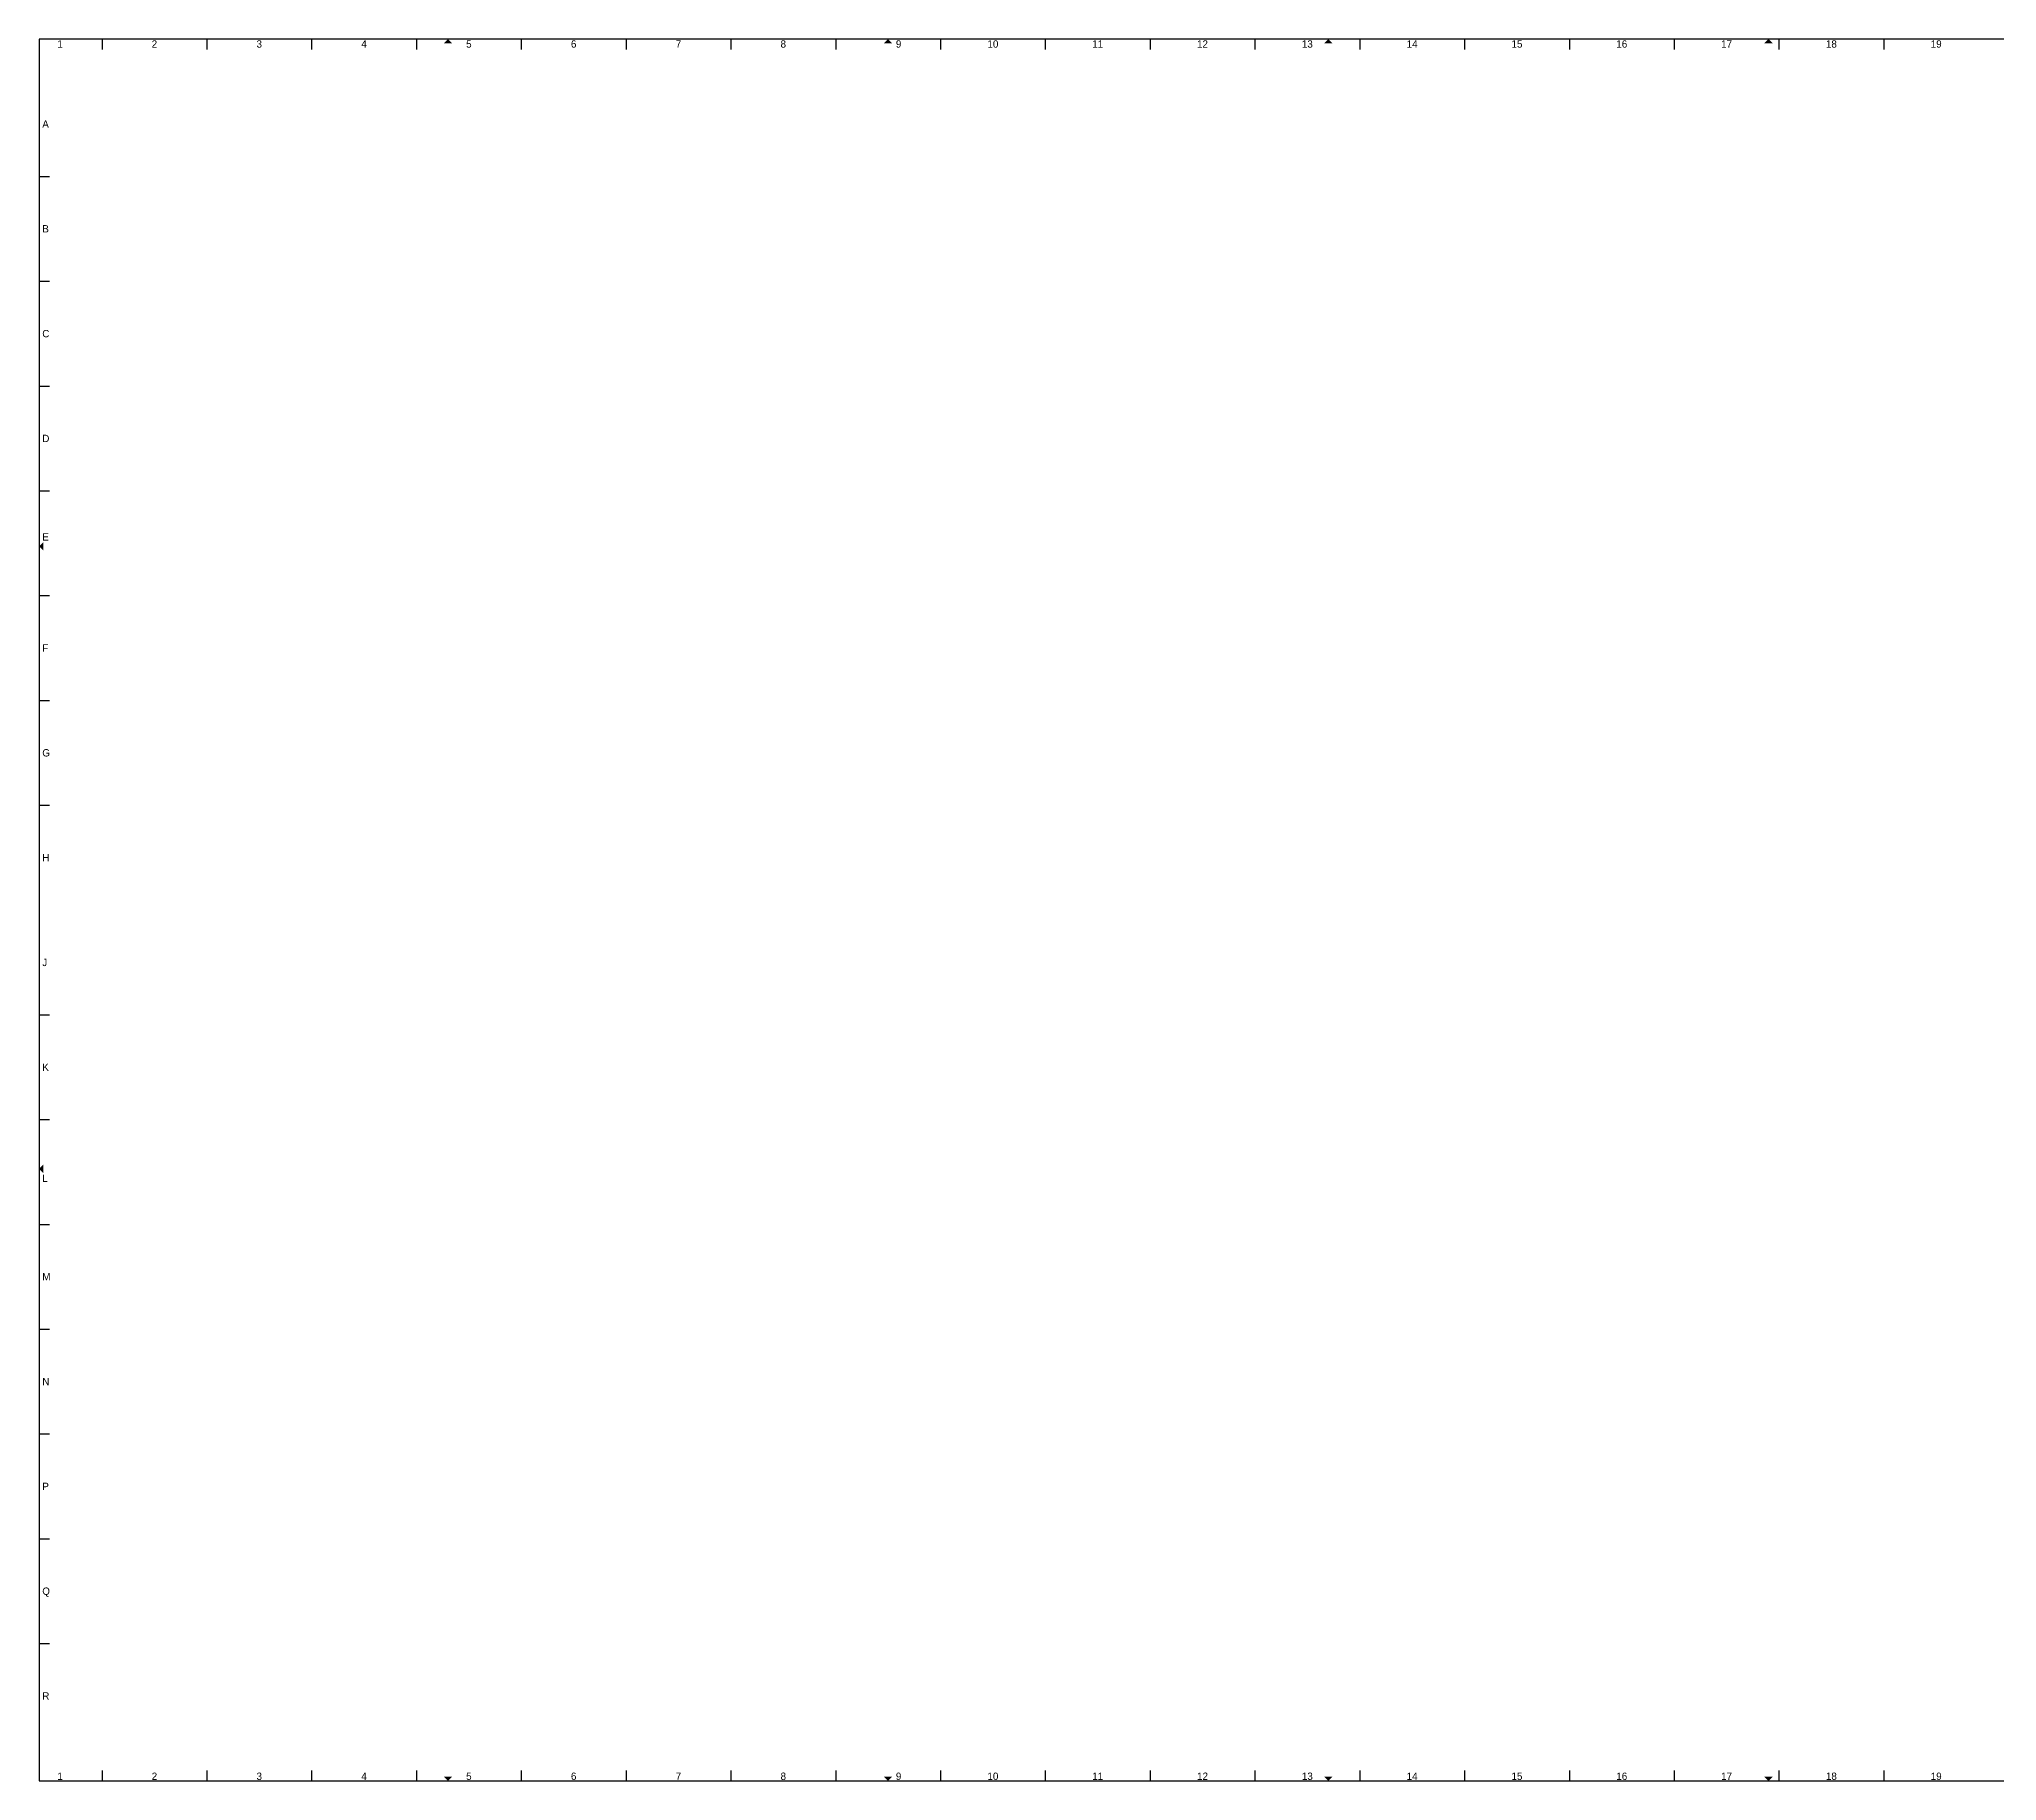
# Model space of a CAD drawing. Extents: x -5 to 1865, y -5 to 826.
# Drawn here: x -5 to 929, y -5 to 826 of the extents above; entities that cross this region are included whole.
import ezdxf
from ezdxf.enums import TextEntityAlignment as Align

# ---------------------------------------------------------------- set-up
doc = ezdxf.new("R2010")
doc.units = 0
doc.header["$MEASUREMENT"] = 0
doc.layers.get('0').update_dxf_attribs({"linetype": 'CONTINUOUS'})
doc.layers.add('to-xx-rooster', color=7, linetype='CONTINUOUS', lineweight=25)
doc.layers.add('to-xx-vouwmerk', color=7, linetype='CONTINUOUS', lineweight=18)
doc.styles.add('RTW_ISO', font='iso-rtw.shx')

# ---------------------------------------------------------------- blocks, each defined once
blk = doc.blocks.new('vouwpijl45')
blk.add_hatch(color=256).paths.add_polyline_path([(-2, 2), (0, 0), (2, 2)])

msp = doc.modelspace()

# ---------------------------------------------------------------- linework, layer by layer
at = {"layer": 'to-xx-rooster'}
for p, q in [((-5, 826), (-5, -5)), ((1865, 826), (-5, 826)), ((25, 826), (25, 821)), ((75, 826), (75, 821)), ((125, 826), (125, 821)), ((175, 826), (175, 821)), ((225, 826), (225, 821)), ((275, 826), (275, 821)), ((325, 826), (325, 821)), ((375, 826), (375, 821)), ((425, 826), (425, 821)), ((475, 826), (475, 821)), ((525, 826), (525, 821)), ((575, 826), (575, 821)), ((625, 826), (625, 821)), ((675, 826), (675, 821)), ((725, 826), (725, 821)), ((775, 826), (775, 821)), ((825, 826), (825, 821)), ((875, 826), (875, 821)), ((-5, 760.5), (0, 760.5)), ((-5, 710.5), (0, 710.5)), ((-5, 660.5), (0, 660.5)), ((-5, 610.5), (0, 610.5)), ((-5, 560.5), (0, 560.5)), ((-5, 510.5), (0, 510.5)), ((-5, 460.5), (0, 460.5)), ((-5, 360.5), (0, 360.5)), ((-5, 310.5), (0, 310.5)), ((-5, 260.5), (0, 260.5)), ((-5, 210.5), (0, 210.5)), ((-5, 160.5), (0, 160.5)), ((-5, 110.5), (0, 110.5)), ((-5, 60.5), (0, 60.5)), ((25, 0), (25, -5)), ((75, 0), (75, -5)), ((125, 0), (125, -5)), ((175, 0), (175, -5)), ((225, 0), (225, -5)), ((275, 0), (275, -5)), ((325, 0), (325, -5)), ((375, 0), (375, -5)), ((425, 0), (425, -5)), ((475, 0), (475, -5)), ((525, 0), (525, -5)), ((575, 0), (575, -5)), ((625, 0), (625, -5)), ((675, 0), (675, -5)), ((725, 0), (725, -5)), ((775, 0), (775, -5)), ((825, 0), (825, -5)), ((875, 0), (875, -5)), ((-5, -5), (1865, -5))]:
    msp.add_line(p, q, dxfattribs=at)

# ---------------------------------------------------------------- block references
at = {"layer": 'to-xx-vouwmerk', "xscale": -1, "rotation": 180}
for p in [(190, 826), (400, 826), (610, 826), (820, 826)]:
    msp.add_blockref('vouwpijl45', p, dxfattribs=at)
at = {"layer": 'to-xx-vouwmerk', "rotation": 270}
for p in [(-5, 584), (-5, 287)]:
    msp.add_blockref('vouwpijl45', p, dxfattribs=at)
at = {"layer": 'to-xx-vouwmerk'}
for p in [(190, -5), (400, -5), (610, -5), (820, -5)]:
    msp.add_blockref('vouwpijl45', p, dxfattribs=at)

# ---------------------------------------------------------------- texts
at = {"layer": 'to-xx-rooster', "style": 'RTW_ISO'}
for s, p in [('1', (5, 820.9)), ('2', (50, 820.9)), ('3', (100, 820.9)), ('4', (150, 820.9)), ('5', (200, 820.9)), ('6', (250, 820.9)), ('7', (300, 820.9)), ('8', (350, 820.9)), ('9', (405, 820.9)), ('10', (450, 820.9)), ('11', (500, 820.9)), ('12', (550, 820.9)), ('13', (600, 820.9)), ('14', (650, 820.9)), ('15', (700, 820.9)), ('16', (750, 820.9)), ('17', (800, 820.9)), ('18', (850, 820.9)), ('19', (900, 820.9)), ('1', (5, -5.6, 5)), ('2', (50, -5.6, 5)), ('3', (100, -5.6, 5)), ('4', (150, -5.6, 5)), ('5', (200, -5.6, 5)), ('6', (250, -5.6, 5)), ('7', (300, -5.6, 5)), ('8', (350, -5.6, 5)), ('9', (405, -5.6, 5)), ('10', (450, -5.6, 5)), ('11', (500, -5.6, 5)), ('12', (550, -5.6, 5)), ('13', (600, -5.6, 5)), ('14', (650, -5.6, 5)), ('15', (700, -5.6, 5)), ('16', (750, -5.6, 5)), ('17', (800, -5.6, 5)), ('18', (850, -5.6, 5)), ('19', (900, -5.6, 5))]:
    msp.add_text(s, height=3.5, dxfattribs=at).set_placement(p, align=Align.BOTTOM_CENTER)
for s, p in [('A', (-3.5, 785.5)), ('B', (-3.5, 735.5)), ('C', (-3.5, 685.5)), ('D', (-3.5, 635.5)), ('E', (-3.5, 588.5)), ('F', (-3.5, 535.5)), ('G', (-3.5, 485.5)), ('H', (-3.5, 435.5)), ('J', (-3.5, 385.5)), ('K', (-3.5, 335.5)), ('L', (-3.5, 282.5)), ('M', (-3.5, 235.5)), ('N', (-3.5, 185.5)), ('P', (-3.5, 135.5)), ('Q', (-3.5, 85.5)), ('R', (-3.5, 35.5))]:
    msp.add_text(s, height=3.5, dxfattribs=at).set_placement(p, align=Align.MIDDLE_LEFT)

doc.saveas('drawing.dxf')
